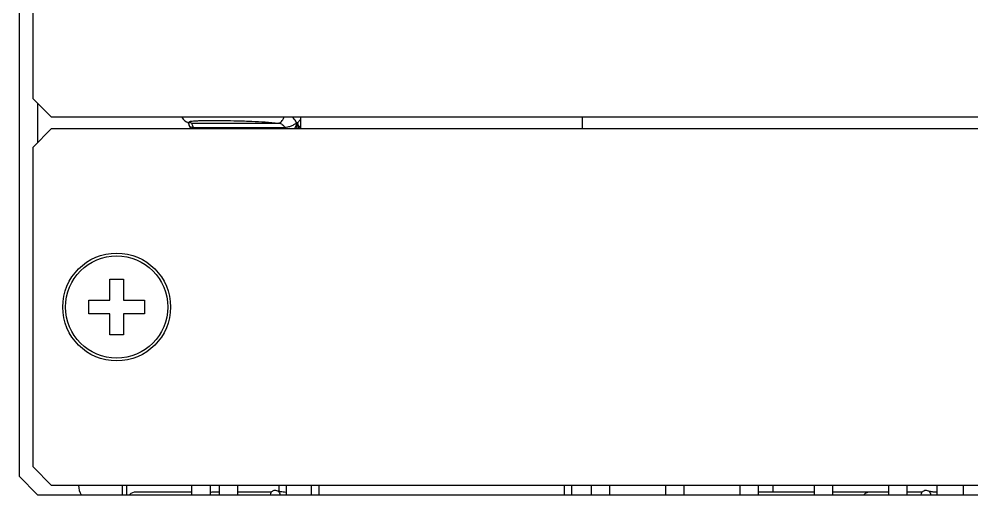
# Model space of a CAD drawing. Header units: millimetres. Extents: x 4086 to 8318, y 123 to 1549.
# Drawn here: x 7152.8 to 7204.1, y 1015.7 to 1041.2 of the extents above; entities that cross this region are included whole.
import ezdxf

# ---------------------------------------------------------------- set-up
doc = ezdxf.new("R2010")
doc.units = ezdxf.units.MM
doc.layers.add('00_COMPONENTS', color=7, linetype='Continuous')
doc.layers.add('20_ALL_FEATURES', color=7, linetype='Continuous')

msp = doc.modelspace()

# ---------------------------------------------------------------- linework, layer by layer
at = {"layer": '00_COMPONENTS', "color": 7, "linetype": 'Continuous'}
for p, q in [((7157.718, 1026.139), (7157.718, 1027.264)), ((7157.718, 1027.264), (7158.468, 1027.264)), ((7158.468, 1027.264), (7158.468, 1026.139)), ((7156.593, 1025.389), (7156.593, 1026.139)), ((7156.593, 1026.139), (7157.718, 1026.139)), ((7158.468, 1026.139), (7159.593, 1026.139)), ((7159.593, 1026.139), (7159.593, 1025.389)), ((7157.718, 1025.389), (7156.593, 1025.389)), ((7157.718, 1024.264), (7157.718, 1025.389)), ((7158.468, 1025.389), (7158.468, 1024.264)), ((7159.593, 1025.389), (7158.468, 1025.389)), ((7158.468, 1024.264), (7157.718, 1024.264))]:
    msp.add_line(p, q, dxfattribs=at)
msp.add_circle((7158.093, 1025.764), 2.75, dxfattribs=at)
at = {"layer": '20_ALL_FEATURES', "color": 7, "linetype": 'Continuous'}
for p, q in [((7152.843, 1094.264), (7152.843, 1016.664)), ((7153.593, 1036.964), (7153.593, 1054.164)), ((7154.593, 1035.964), (7153.593, 1036.964)), ((7153.843, 1036.714), (7153.843, 1034.614)), ((7247.093, 1035.964), (7154.593, 1035.964)), ((7167.992, 1035.364), (7167.992, 1035.964)), ((7183.132, 1035.964), (7183.132, 1035.364)), ((7153.593, 1034.364), (7154.593, 1035.364)), ((7154.593, 1035.364), (7247.093, 1035.364)), ((7161.907, 1035.706), (7161.932, 1035.664)), ((7162, 1035.672), (7161.999, 1035.673)), ((7162.122, 1035.652), (7162, 1035.672)), ((7162.122, 1035.652), (7166.792, 1035.652)), ((7162.222, 1035.412), (7167.129, 1035.412)), ((7153.593, 1017.164), (7153.593, 1034.364)), ((7154.593, 1016.164), (7153.593, 1017.164)), ((7152.843, 1016.664), (7153.843, 1015.664)), ((7247.093, 1016.164), (7154.593, 1016.164)), ((7158.392, 1016.164), (7158.392, 1015.664)), ((7158.614, 1016.164), (7158.614, 1015.664)), ((7162.122, 1016.164), (7162.122, 1015.664)), ((7163.122, 1016.164), (7163.122, 1015.664)), ((7163.616, 1015.664), (7163.616, 1016.164)), ((7164.616, 1015.664), (7164.616, 1016.164)), ((7166.822, 1016.164), (7166.822, 1015.845)), ((7167.216, 1016.164), (7167.216, 1015.664)), ((7168.562, 1016.164), (7168.562, 1015.664)), ((7168.962, 1016.164), (7168.962, 1015.664)), ((7182.162, 1016.164), (7182.162, 1015.664)), ((7182.562, 1016.164), (7182.562, 1015.664)), ((7183.616, 1016.164), (7183.616, 1015.664)), ((7184.616, 1015.664), (7184.616, 1016.164)), ((7187.616, 1016.164), (7187.616, 1015.664)), ((7188.616, 1015.664), (7188.616, 1016.164)), ((7191.616, 1016.164), (7191.616, 1015.664)), ((7192.616, 1015.664), (7192.616, 1016.164)), ((7193.392, 1016.164), (7193.392, 1015.814)), ((7195.616, 1016.164), (7195.616, 1015.664)), ((7196.616, 1015.664), (7196.616, 1016.164)), ((7199.616, 1016.164), (7199.616, 1015.664)), ((7200.616, 1015.664), (7200.616, 1016.164)), ((7202.216, 1016.164), (7202.216, 1015.664)), ((7203.616, 1016.164), (7203.616, 1015.664)), ((7153.843, 1015.664), (7247.843, 1015.664)), ((7162.122, 1015.814), (7159.138, 1015.814)), ((7163.616, 1015.814), (7163.294, 1015.814)), ((7166.418, 1015.814), (7164.616, 1015.814)), ((7195.616, 1015.814), (7192.616, 1015.814)), ((7199.616, 1015.814), (7196.616, 1015.814)), ((7201.418, 1015.814), (7200.616, 1015.814)), ((7202.216, 1015.814), (7201.988, 1015.814))]:
    msp.add_line(p, q, dxfattribs=at)
for points in [[(7161.59, 1035.964), (7161.663, 1035.861), (7161.76, 1035.779), (7161.852, 1035.728)], [(7161.852, 1035.728), (7161.938, 1035.693), (7162, 1035.672)], [(7161.932, 1035.664), (7161.971, 1035.576), (7161.991, 1035.519)], [(7167.859, 1035.408), (7167.905, 1035.475), (7167.924, 1035.496)], [(7167.216, 1015.788), (7167.197, 1015.79), (7167.114, 1015.8), (7167.04, 1015.81), (7166.973, 1015.819), (7166.914, 1015.828), (7166.863, 1015.837), (7166.821, 1015.845), (7166.788, 1015.852), (7166.773, 1015.856)], [(7202.216, 1015.788), (7202.197, 1015.79), (7202.114, 1015.8), (7202.04, 1015.81), (7201.973, 1015.819), (7201.914, 1015.828), (7201.863, 1015.837), (7201.821, 1015.845), (7201.788, 1015.852), (7201.773, 1015.856)]]:
    msp.add_lwpolyline(points, dxfattribs=at)
msp.add_circle((7158.093, 1025.764), 2.9, dxfattribs=at)
for centre, radius, start, end in [((7162.791, 1035.608), 0.602, 198.9937, 204.3183), ((7167.698, 1035.608), 0.602, 198.9937, 204.3183), ((7167.258, 1035.678), 0.565, 326.1814, 326.8316), ((7167.232, 1035.694), 0.597, 326.9099, 341.6998), ((7166.7, 1028.89), 6.863, 80.5397, 81.0563), ((7167.201, 1035.704), 0.629, 341.7213, 355.9926), ((7167.427, 1035.66), 0.499, 323.2156, 329.7363), ((7167.626, 1034.947), 0.536, 61.7909, 62.8341), ((7167.811, 1035.918), 0.461, 281.5143, 284.6371), ((7167.811, 1035.917), 0.46, 284.6372, 286.9903), ((7167.81, 1035.92), 0.463, 287.0104, 293.4072), ((7157.043, 1016.164), 1, 180, 210.3605), ((7166.617, 1015.662), 0.251, 56.019, 56.5695), ((7166.619, 1015.665), 0.248, 51.0365, 56.0279), ((7201.617, 1015.662), 0.251, 56.019, 56.5695), ((7201.619, 1015.665), 0.248, 51.0365, 56.0279), ((7159.138, 1015.314), 0.5, 90, 135.5147), ((7163.294, 1015.314), 0.5, 90, 110.2232), ((7198.635, 1015.314), 0.5, 90, 135.5147)]:
    msp.add_arc(centre, radius, start, end, dxfattribs=at)
for points, knots in [([(7166.792, 1035.652), (7166.82, 1035.654), (7166.882, 1035.672), (7166.965, 1035.738), (7167.036, 1035.838), (7167.07, 1035.919), (7167.084, 1035.962)], [0, 0, 0, 0, 0.187737, 0.418158, 0.694185, 1, 1, 1, 1]), ([(7167.767, 1035.67), (7167.754, 1035.7), (7167.7, 1035.81), (7167.623, 1035.909), (7167.555, 1035.969)], [0, 0, 0, 0, 0.263639, 1, 1, 1, 1]), ([(7167.992, 1035.847), (7167.978, 1035.835), (7167.917, 1035.778), (7167.864, 1035.713), (7167.828, 1035.66)], [0, 0, 0, 0, 0.228379, 1, 1, 1, 1]), ([(7162.222, 1035.412), (7162.195, 1035.413), (7162.112, 1035.419), (7162.009, 1035.462), (7161.991, 1035.519)], [0, 0, 0, 0, 0.310608, 1, 1, 1, 1]), ([(7162.007, 1035.702), (7162.004, 1035.705), (7161.998, 1035.711), (7161.998, 1035.724), (7162.009, 1035.733), (7162.018, 1035.737), (7162.023, 1035.74)], [0, 0, 0, 0, 0.249564, 0.432041, 0.658846, 1, 1, 1, 1]), ([(7162.122, 1035.652), (7162.097, 1035.66), (7162.058, 1035.674), (7162.019, 1035.692), (7162.007, 1035.702)], [0, 0, 0, 0, 0.622647, 1, 1, 1, 1]), ([(7162.023, 1035.74), (7162.048, 1035.749), (7162.115, 1035.761), (7162.239, 1035.773), (7162.411, 1035.783), (7162.626, 1035.789), (7162.881, 1035.794), (7163.288, 1035.796), (7163.86, 1035.793), (7164.594, 1035.781), (7165.581, 1035.75), (7166.318, 1035.706), (7166.792, 1035.652)], [0, 0, 0, 0, 0.016281, 0.042592, 0.078673, 0.123922, 0.177635, 0.238866, 0.379699, 0.536953, 0.700025, 1, 1, 1, 1]), ([(7162.222, 1035.412), (7162.213, 1035.445), (7162.193, 1035.502), (7162.161, 1035.573), (7162.138, 1035.621), (7162.125, 1035.644), (7162.122, 1035.652)], [0, 0, 0, 0, 0.387488, 0.695194, 0.901901, 1, 1, 1, 1]), ([(7166.792, 1035.652), (7166.865, 1035.646), (7167.013, 1035.604), (7167.103, 1035.478), (7167.129, 1035.412)], [0, 0, 0, 0, 0.510394, 1, 1, 1, 1]), ([(7167.767, 1035.67), (7167.73, 1035.635), (7167.637, 1035.567), (7167.476, 1035.487), (7167.301, 1035.432), (7167.183, 1035.414), (7167.129, 1035.412)], [0, 0, 0, 0, 0.218238, 0.490673, 0.768335, 1, 1, 1, 1]), ([(7167.767, 1035.67), (7167.765, 1035.644), (7167.751, 1035.536), (7167.708, 1035.431), (7167.661, 1035.362)], [0, 0, 0, 0, 0.238568, 1, 1, 1, 1]), ([(7167.859, 1035.408), (7167.879, 1035.443), (7167.89, 1035.538), (7167.853, 1035.62), (7167.828, 1035.66)], [0, 0, 0, 0, 0.463488, 1, 1, 1, 1]), ([(7167.88, 1035.419), (7167.885, 1035.416), (7167.905, 1035.405), (7167.925, 1035.392), (7167.937, 1035.381)], [0, 0, 0, 0, 0.279806, 1, 1, 1, 1]), ([(7166.367, 1015.668), (7166.368, 1015.712), (7166.388, 1015.779), (7166.444, 1015.849), (7166.517, 1015.9), (7166.63, 1015.926), (7166.719, 1015.896), (7166.755, 1015.872)], [0, 0, 0, 0, 0.249587, 0.375279, 0.501052, 0.750427, 1, 1, 1, 1]), ([(7166.775, 1015.858), (7166.803, 1015.835), (7166.85, 1015.774), (7166.867, 1015.7), (7166.867, 1015.664)], [0, 0, 0, 0, 0.499722, 1, 1, 1, 1]), ([(7201.367, 1015.668), (7201.368, 1015.712), (7201.388, 1015.779), (7201.444, 1015.849), (7201.517, 1015.9), (7201.63, 1015.926), (7201.719, 1015.896), (7201.755, 1015.872)], [0, 0, 0, 0, 0.249587, 0.375279, 0.501052, 0.750427, 1, 1, 1, 1]), ([(7201.775, 1015.858), (7201.803, 1015.835), (7201.85, 1015.774), (7201.867, 1015.7), (7201.867, 1015.664)], [0, 0, 0, 0, 0.499722, 1, 1, 1, 1])]:
    msp.add_open_spline(points, degree=3, knots=knots, dxfattribs=at)
for points in [[(7161.991, 1035.519), (7162.009, 1035.463), (7162.037, 1035.409), (7162.074, 1035.362)], [(7167.937, 1035.381), (7167.943, 1035.376), (7167.95, 1035.37), (7167.955, 1035.364)]]:
    msp.add_open_spline(points, degree=3, dxfattribs=at)

doc.saveas('drawing.dxf')
